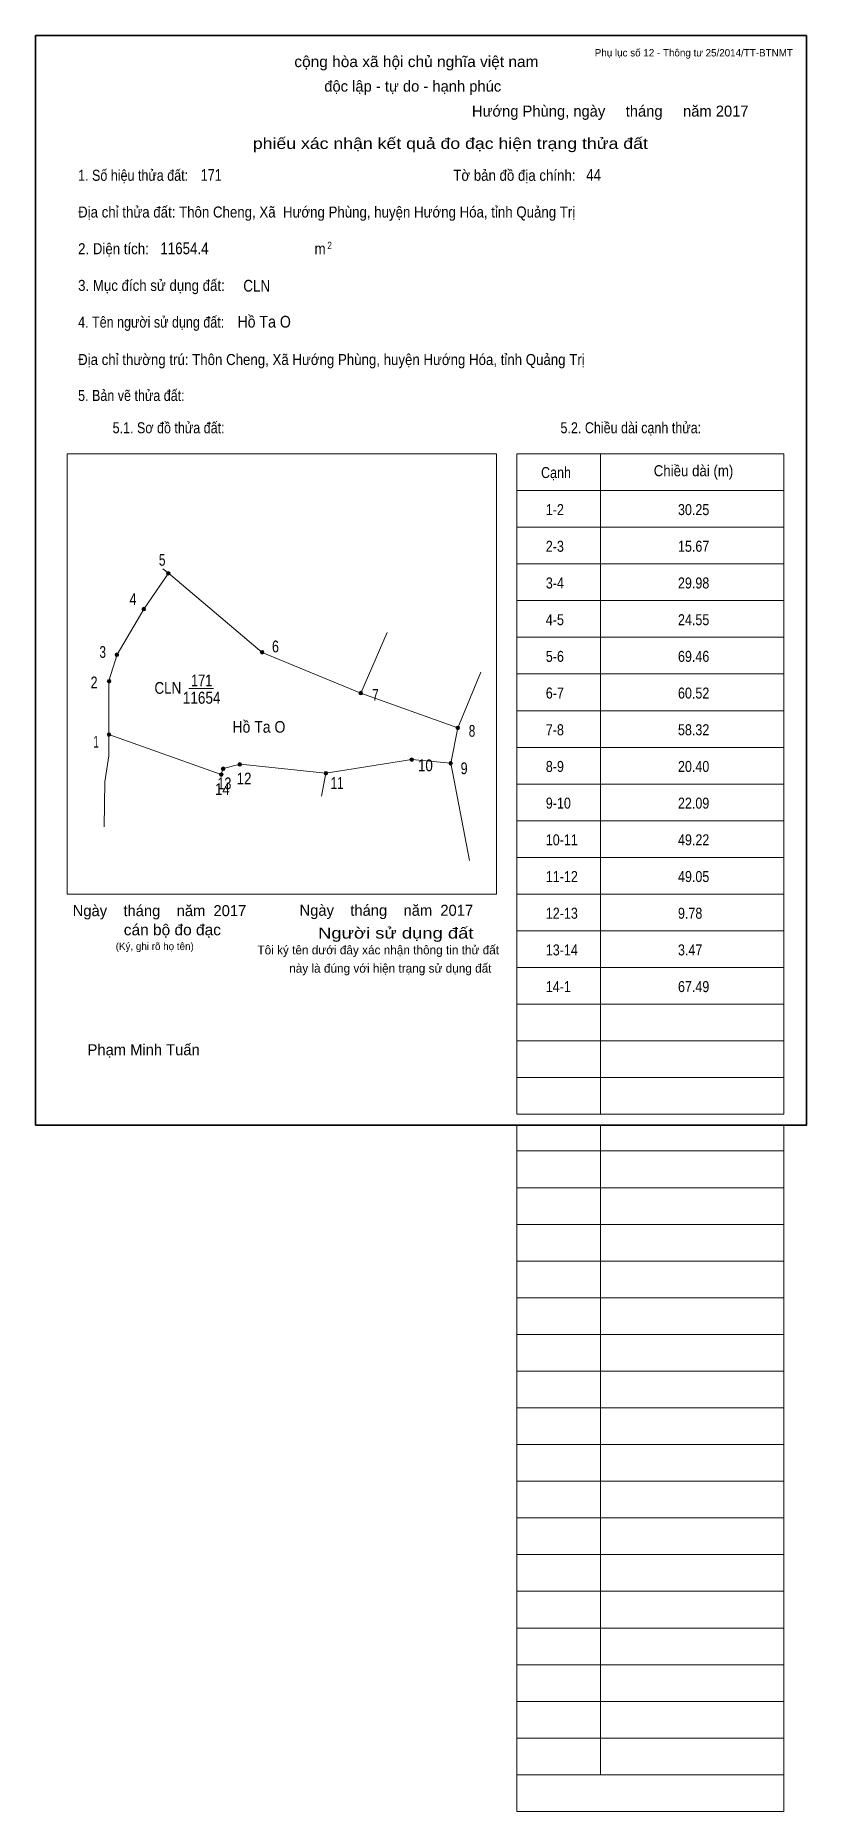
# Model space of a CAD drawing. Header units: centimetres. Extents: x 0 to 21, y -18.7 to 29.7.
import ezdxf
from ezdxf.enums import TextEntityAlignment as Align

# ---------------------------------------------------------------- set-up
doc = ezdxf.new("R2010")
doc.units = ezdxf.units.CM
doc.header["$LTSCALE"] = 0.12
for name, color, linetype in [('2', 7, 'Continuous'), ('3', 7, 'Continuous'), ('30', 7, 'Continuous'), ('34', 7, 'Continuous'), ('4', 7, 'Continuous'), ('5', 7, 'Continuous')]:
    doc.layers.add(name, color=color, linetype=linetype)
for name, color, linetype, lineweight in [('32', 7, 'Continuous', 13), ('6', 7, 'Continuous', 13), ('63', 7, 'Continuous', 13), ('7', 7, 'Continuous', 13)]:
    doc.layers.add(name, color=color, linetype=linetype, lineweight=lineweight)

msp = doc.modelspace()

# ---------------------------------------------------------------- hatches: boundary and pattern name
at = {"layer": '32'}
for points in [[(3.6644, 15.0436, 1), (3.5644, 15.0436, 1)], [(2.9973, 14.0691, 1), (2.8973, 14.0691, 1)], [(2.2681, 12.8248, 1), (2.1681, 12.8248, 1)], [(6.2199, 12.8911, 1), (6.1199, 12.8911, 1)], [(2.0531, 12.1023, 1), (1.9531, 12.1023, 1)], [(8.9101, 11.7791, 1), (8.8101, 11.7791, 1)], [(2.0502, 10.6473, 1), (1.9502, 10.6473, 1)], [(11.5502, 10.8311, 1), (11.4502, 10.8311, 1)], [(5.1598, 9.7156, 1), (5.0598, 9.7156, 1)], [(5.6144, 9.8359, 1), (5.5144, 9.8359, 1)], [(10.2997, 9.9653, 1), (10.1997, 9.9653, 1)], [(11.3578, 9.8691, 1), (11.2578, 9.8691, 1)], [(5.1079, 9.5569, 1), (5.0079, 9.5569, 1)], [(7.9611, 9.5954, 1), (7.8611, 9.5954, 1)]]:
    msp.add_hatch(color=256, dxfattribs=at).paths.add_polyline_path(points)

# ---------------------------------------------------------------- linework, layer by layer
for centre in [(3.6144, 15.0436), (2.9473, 14.0691), (2.2181, 12.8248), (6.1699, 12.8911), (2.0031, 12.1023), (8.8601, 11.7791), (2.0002, 10.6473), (11.5002, 10.8311), (5.1098, 9.7156), (5.5644, 9.8359), (10.2497, 9.9653), (11.3078, 9.8691), (5.0579, 9.5569), (7.9111, 9.5954)]:
    msp.add_circle(centre, 0.05, dxfattribs=at)
at = {"layer": '6'}
for p, q in [((3.47, 15.17), (3.62, 15.05)), ((3.62, 15.05), (6.17, 12.89)), ((8.86, 11.78), (9.58, 13.43)), ((12.13, 12.35), (11.5, 10.83)), ((11.82, 7.22), (11.31, 9.87)), ((7.91, 9.6), (7.79, 8.97))]:
    msp.add_line(p, q, dxfattribs=at)
for points in [[(3.62, 15.05), (2.95, 14.07), (2.22, 12.83), (2, 12.11), (2, 10.65)], [(6.17, 12.89), (8.86, 11.78), (11.5, 10.83), (11.31, 9.87)], [(1.87, 8.13), (1.89, 9.36), (2, 10.07), (2, 10.65)], [(2, 10.65), (5.06, 9.56), (5.11, 9.72)], [(7.91, 9.6), (5.57, 9.84), (5.11, 9.72)], [(11.31, 9.87), (10.25, 9.97), (7.91, 9.6)]]:
    msp.add_lwpolyline(points, dxfattribs=at)
at = {"layer": '63'}
for p, q in [((0.86, 18.3), (12.56, 18.3)), ((0.86, 6.3), (0.86, 18.3)), ((12.56, 6.3), (12.56, 18.3)), ((13.11, 18.3), (20.38, 18.3)), ((13.11, 0.3), (13.11, 18.3)), ((15.39, 0.3), (15.39, 18.3)), ((20.38, 0.3), (20.38, 18.3)), ((13.11, 17.3), (20.38, 17.3)), ((13.11, 16.3), (20.38, 16.3)), ((13.11, 15.3), (20.38, 15.3)), ((13.11, 14.3), (20.38, 14.3)), ((13.11, 13.3), (20.38, 13.3)), ((13.11, 12.3), (20.38, 12.3)), ((13.11, 11.3), (20.38, 11.3)), ((13.11, 10.3), (20.38, 10.3)), ((13.11, 9.3), (20.38, 9.3)), ((13.11, 8.3), (20.38, 8.3)), ((13.11, 7.3), (20.38, 7.3)), ((0.86, 6.3), (12.56, 6.3)), ((13.11, 6.3), (20.38, 6.3)), ((13.11, 5.3), (20.38, 5.3)), ((13.11, 4.3), (20.38, 4.3)), ((13.11, 3.3), (20.38, 3.3)), ((13.11, 2.3), (20.38, 2.3)), ((13.11, 1.3), (20.38, 1.3)), ((13.11, 0.3), (20.38, 0.3)), ((13.11, -18.7), (13.11, 0)), ((15.39, -17.7), (15.39, 0)), ((20.38, -18.7), (20.38, 0)), ((13.11, -0.7), (20.38, -0.7)), ((13.11, -0.7), (20.38, -0.7)), ((13.11, -1.7), (20.38, -1.7)), ((13.11, -2.7), (20.38, -2.7)), ((13.11, -3.7), (20.38, -3.7)), ((13.11, -4.7), (20.38, -4.7)), ((13.11, -5.7), (20.38, -5.7)), ((13.11, -6.7), (20.38, -6.7)), ((13.11, -7.7), (20.38, -7.7)), ((13.11, -8.7), (20.38, -8.7)), ((13.11, -9.7), (20.38, -9.7)), ((13.11, -10.7), (20.38, -10.7)), ((13.11, -11.7), (20.38, -11.7)), ((13.11, -12.7), (20.38, -12.7)), ((13.11, -13.7), (20.38, -13.7)), ((13.11, -14.7), (20.38, -14.7)), ((13.11, -15.7), (20.38, -15.7)), ((13.11, -16.7), (20.38, -16.7)), ((13.11, -17.7), (20.38, -17.7)), ((13.11, -18.7), (20.38, -18.7))]:
    msp.add_line(p, q, dxfattribs=at)
at = {"layer": '63', "lineweight": 35}
msp.add_lwpolyline([(0, 0), (0, 29.7), (21, 29.7), (21, 0)], close=True, dxfattribs=at)
at = {"layer": '7'}
msp.add_line((4.18, 11.9), (4.85, 11.9), dxfattribs=at)

# ---------------------------------------------------------------- texts
at = {"layer": '2', "width": 0.9}
msp.add_text('Hồ Ta O', height=0.3168, dxfattribs=at).set_placement((6.085, 10.7), align=Align.CENTER)
at = {"layer": '3', "width": 0.85}
for p in [(6.39, 22.72), (3.97, 11.76)]:
    msp.add_text('CLN', height=0.3211, dxfattribs=at).set_placement(p, align=Align.RIGHT)
at = {"layer": '30', "width": 0.85}
for s, p in [('1-2', (13.9, 16.63)), ('30.25', (17.5, 16.63)), ('2-3', (13.9, 15.63)), ('15.67', (17.5, 15.63)), ('3-4', (13.9, 14.63)), ('29.98', (17.5, 14.63)), ('4-5', (13.9, 13.63)), ('24.55', (17.5, 13.63)), ('5-6', (13.9, 12.63)), ('69.46', (17.5, 12.63)), ('6-7', (13.9, 11.63)), ('60.52', (17.5, 11.63)), ('7-8', (13.9, 10.63)), ('58.32', (17.5, 10.63)), ('8-9', (13.9, 9.63)), ('20.40', (17.5, 9.63)), ('9-10', (13.9, 8.63)), ('22.09', (17.5, 8.63)), ('10-11', (13.9, 7.63)), ('49.22', (17.5, 7.63)), ('11-12', (13.9, 6.63)), ('49.05', (17.5, 6.63)), ('12-13', (13.9, 5.63)), ('9.78', (17.5, 5.63)), ('13-14', (13.9, 4.63)), ('3.47', (17.5, 4.63)), ('14-1', (13.9, 3.63)), ('67.49', (17.5, 3.63))]:
    msp.add_text(s, height=0.3, dxfattribs=at).set_placement(p)
at = {"layer": '32'}
for s, width, p in [('5', 0.75, (3.45, 15.25)), ('4', 0.8, (2.655, 14.18)), ('6', 0.8, (6.535, 12.89)), ('3', 0.75, (1.83, 12.74)), ('2', 0.8, (1.595, 11.91)), ('7', 0.75, (9.26, 11.57)), ('8', 0.75, (11.89, 10.59)), ('1', 0.65, (1.65, 10.29)), ('10', 0.85, (10.62, 9.65)), ('9', 0.8, (11.675, 9.57)), ('14', 0.85, (5.09, 9)), ('13', 0.8, (5.145, 9.16)), ('12', 0.85, (5.68, 9.29)), ('11', 0.75, (8.215, 9.17))]:
    msp.add_text(s, height=0.32, dxfattribs=dict(at, width=width)).set_placement(p, align=Align.CENTER)
at = {"layer": '34'}
for s, width, p in [('171', 0.8, (4.5, 25.74)), ('44', 0.85, (15, 25.74)), ('11654.4', 0.85, (3.4, 23.74)), ('Hồ Ta O', 0.9, (5.5, 21.74))]:
    msp.add_text(s, height=0.32, dxfattribs=dict(at, width=width)).set_placement(p)
at = {"layer": '4', "width": 0.8}
msp.add_text('171', height=0.325, dxfattribs=at).set_placement((4.525, 11.96), align=Align.CENTER)
at = {"layer": '5', "width": 0.85}
msp.add_text('11654', height=0.325, dxfattribs=at).set_placement((4.525, 11.49), align=Align.CENTER)
at = {"layer": '63', "width": 1.05}
msp.add_text('cộng hòa xã hội chủ nghĩa việt nam', height=0.3, dxfattribs=at).set_placement((10.375, 28.84), align=Align.CENTER)
at = {"layer": '63'}
for s, height, p in [('Phụ lục số 12 - Thông tư 25/2014/TT-BTNMT', 0.2, (20.63, 29.13)), ('Ngày    tháng    năm  2017', 0.3, (5.74, 5.7)), ('Ngày    tháng    năm  2017', 0.3, (11.92, 5.71)), ('(Ký, ghi rõ họ tên)', 0.2, (4.31, 4.78))]:
    msp.add_text(s, height=height, dxfattribs=at).set_placement(p, align=Align.RIGHT)
for s, height, p in [('độc lập - tự do - hạnh phúc', 0.3, (10.275, 28.17)), ('Hướng Phùng, ngày     tháng     năm 2017', 0.3, (15.655, 27.49)), ('Tôi ký tên dưới đây xác nhận thông tin thử đất', 0.24, (9.335, 4.66)), ('này là đúng với hiện trạng sử dụng đất', 0.24, (9.665, 4.16)), ('Phạm Minh Tuấn', 0.3, (2.945, 1.91))]:
    msp.add_text(s, height=height, dxfattribs=at).set_placement(p, align=Align.CENTER)
for s, width, p in [('phiếu xác nhận kết quả đo đạc hiện trạng thửa đất', 1.2, (16.68, 26.61)), ('cán bộ đo đạc', 1.05, (5.05, 5.18)), ('Người sử dụng đất', 1.25, (11.93, 5.09))]:
    msp.add_text(s, height=0.3, dxfattribs=dict(at, width=width)).set_placement(p, align=Align.RIGHT)
for s, height, width, p in [('1. Số hiệu thửa đất:', 0.3, 0.85, (1.16, 25.74)), ('Tờ bản đồ địa chính:', 0.3, 0.9, (11.38, 25.74)), ('Địa chỉ thửa đất: Thôn Cheng, Xã  Hướng Phùng, huyện Hướng Hóa, tỉnh Quảng Trị', 0.3, 0.9, (1.16, 24.74)), ('2. Diện tích:', 0.3, 0.9, (1.16, 23.74)), ('m', 0.3, 0.9, (7.6, 23.74)), ('2', 0.2, 0.8, (7.95, 23.88)), ('3. Mục đích sử dụng đất:', 0.3, 0.9, (1.16, 22.74)), ('4. Tên người sử dụng đất:', 0.3, 0.85, (1.16, 21.74)), ('Địa chỉ thường trú: Thôn Cheng, Xã Hướng Phùng, huyện Hướng Hóa, tỉnh Quảng Trị', 0.3, 0.9, (1.16, 20.72)), ('5. Bản vẽ thửa đất:', 0.3, 0.85, (1.16, 19.74)), ('5.1. Sơ đồ thửa đất:', 0.3, 0.85, (2.1, 18.86)), ('5.2. Chiều dài cạnh thửa:', 0.3, 0.85, (14.3, 18.86)), ('Cạnh', 0.3, 0.85, (13.77, 17.64)), ('Chiều dài (m)', 0.3, 0.9, (16.84, 17.69))]:
    msp.add_text(s, height=height, dxfattribs=dict(at, width=width)).set_placement(p)

doc.saveas('drawing.dxf')
